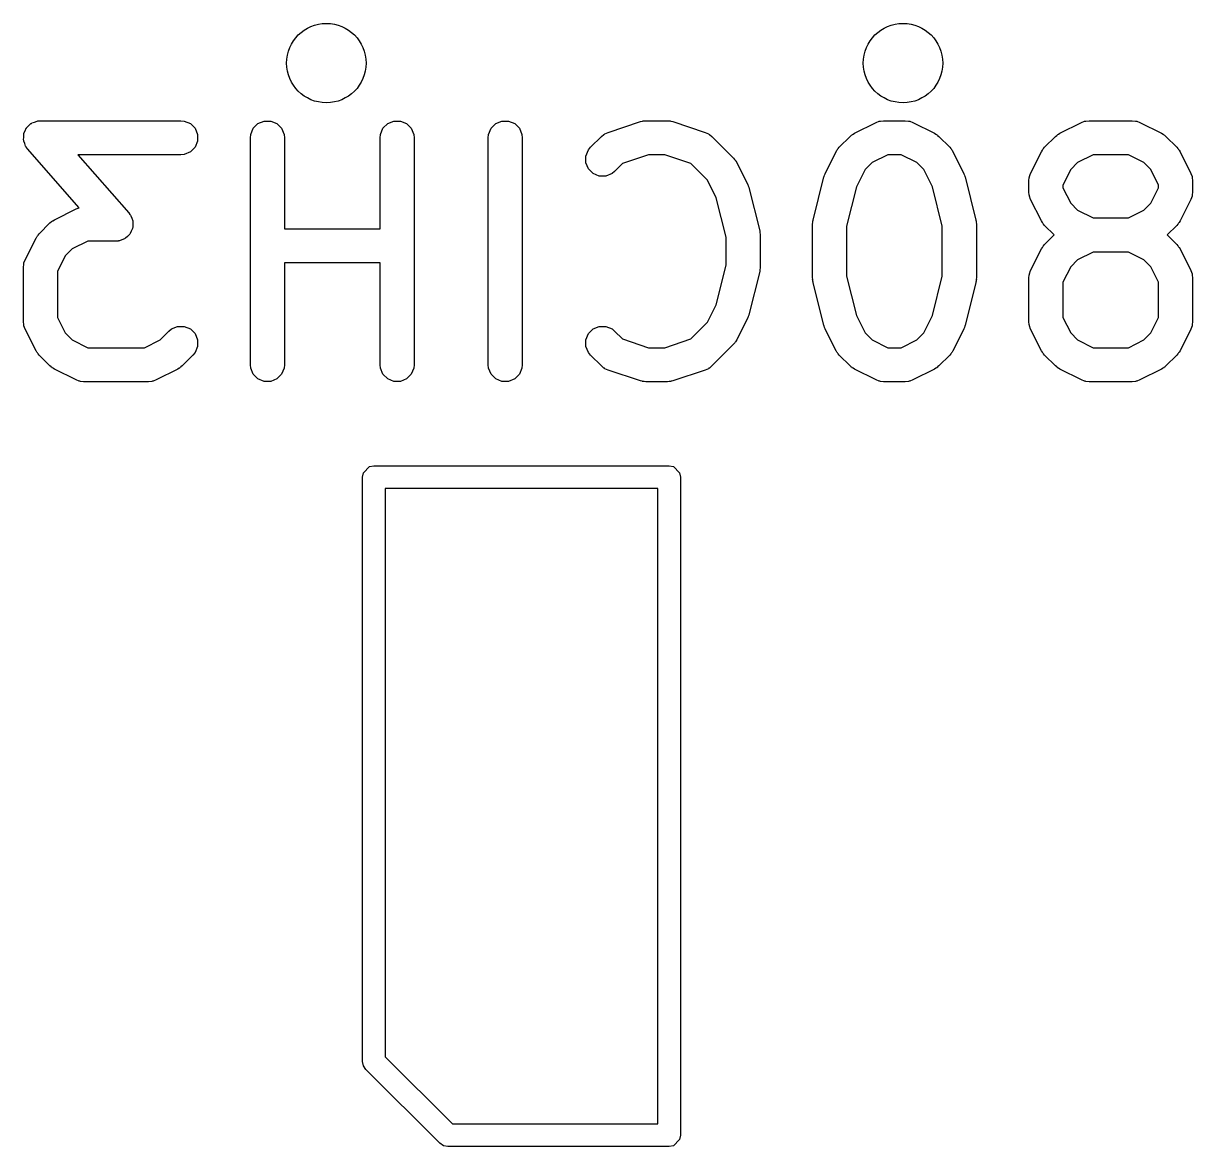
# Model space of a CAD drawing. Extents: x -2.1 to 1.75, y 0.25 to 2.72.
# Drawn here: x -1.0595 to -0.8567, y 1.5885 to 1.7834 of the extents above; entities that cross this region are included whole.
import ezdxf

# ---------------------------------------------------------------- set-up
doc = ezdxf.new("R2010")
doc.units = 0
doc.header["$MEASUREMENT"] = 0
doc.layers.add('BLACK', color=7, linetype='CONTINUOUS')

msp = doc.modelspace()

# ---------------------------------------------------------------- linework, layer by layer
at = {"layer": 'BLACK', "linetype": 'CONTINUOUS'}
for p, q in [((-1.0585, 1.76567), (-1.05816, 1.76601)), ((-1.05816, 1.76601), (-1.05807, 1.76604)), ((-1.05807, 1.76604), (-1.05799, 1.76611)), ((-1.05799, 1.76611), (-1.05754, 1.76626)), ((-1.05754, 1.76626), (-1.05709, 1.76645)), ((-1.05709, 1.76645), (-1.05695, 1.76646)), ((-1.05695, 1.76646), (-1.0569, 1.76648)), ((-1.0569, 1.76648), (-1.05682, 1.76647)), ((-1.05682, 1.76647), (-1.05652, 1.7665)), ((-1.05652, 1.7665), (-1.03215, 1.7665)), ((-1.03215, 1.7665), (-1.03157, 1.76645)), ((-1.03157, 1.76645), (-1.03051, 1.76601)), ((-1.03051, 1.76601), (-1.02969, 1.76519)), ((-1.0196, 1.76519), (-1.01879, 1.76601)), ((-1.01879, 1.76601), (-1.01772, 1.76645)), ((-1.01772, 1.76645), (-1.01657, 1.76645)), ((-1.01657, 1.76645), (-1.01551, 1.76601)), ((-1.01551, 1.76601), (-1.01469, 1.76519)), ((-0.99711, 1.76519), (-0.99629, 1.76601)), ((-0.99629, 1.76601), (-0.99523, 1.76645)), ((-0.99523, 1.76645), (-0.99407, 1.76645)), ((-0.99407, 1.76645), (-0.99301, 1.76601)), ((-0.99301, 1.76601), (-0.9922, 1.76519)), ((-0.97836, 1.76519), (-0.97754, 1.76601)), ((-0.97754, 1.76601), (-0.97648, 1.76645)), ((-0.97648, 1.76645), (-0.97533, 1.76645)), ((-0.97533, 1.76645), (-0.97426, 1.76601)), ((-0.97426, 1.76601), (-0.97345, 1.76519)), ((-0.95809, 1.76448), (-0.95246, 1.76635)), ((-0.95246, 1.76635), (-0.95218, 1.76642)), ((-0.95218, 1.76642), (-0.95211, 1.76645)), ((-0.95211, 1.76645), (-0.952, 1.76646)), ((-0.952, 1.76646), (-0.9519, 1.76648)), ((-0.9519, 1.76648), (-0.95182, 1.76647)), ((-0.95182, 1.76647), (-0.95153, 1.7665)), ((-0.95153, 1.7665), (-0.94778, 1.7665)), ((-0.94778, 1.7665), (-0.94749, 1.76647)), ((-0.94749, 1.76647), (-0.94741, 1.76648)), ((-0.94741, 1.76648), (-0.94731, 1.76646)), ((-0.94731, 1.76646), (-0.94721, 1.76645)), ((-0.94721, 1.76645), (-0.94713, 1.76642)), ((-0.94713, 1.76642), (-0.94685, 1.76635)), ((-0.94685, 1.76635), (-0.94122, 1.76448)), ((-0.91536, 1.76432), (-0.91161, 1.76619)), ((-0.91161, 1.76619), (-0.91107, 1.7664)), ((-0.91107, 1.7664), (-0.91096, 1.76641)), ((-0.91096, 1.76641), (-0.91086, 1.76645)), ((-0.91086, 1.76645), (-0.91029, 1.7665)), ((-0.91029, 1.7665), (-0.90654, 1.7665)), ((-0.90654, 1.7665), (-0.90596, 1.76645)), ((-0.90596, 1.76645), (-0.90586, 1.76641)), ((-0.90586, 1.76641), (-0.90576, 1.7664)), ((-0.90576, 1.7664), (-0.90522, 1.76619)), ((-0.90522, 1.76619), (-0.90147, 1.76432)), ((-0.87974, 1.76432), (-0.87599, 1.76619)), ((-0.87599, 1.76619), (-0.87545, 1.7664)), ((-0.87545, 1.7664), (-0.87534, 1.76641)), ((-0.87534, 1.76641), (-0.87524, 1.76645)), ((-0.87524, 1.76645), (-0.87467, 1.7665)), ((-0.87467, 1.7665), (-0.86717, 1.7665)), ((-0.86717, 1.7665), (-0.86659, 1.76645)), ((-0.86659, 1.76645), (-0.86649, 1.76641)), ((-0.86649, 1.76641), (-0.86639, 1.7664)), ((-0.86639, 1.7664), (-0.86585, 1.76619)), ((-0.86585, 1.76619), (-0.8621, 1.76432)), ((-1.05941, 1.76413), (-1.05938, 1.76422)), ((-1.05941, 1.76365), (-1.05941, 1.76413)), ((-1.05938, 1.76422), (-1.05937, 1.76432)), ((-1.05937, 1.76432), (-1.05916, 1.76475)), ((-1.05916, 1.76475), (-1.05897, 1.76519)), ((-1.05897, 1.76519), (-1.0589, 1.76526)), ((-1.0589, 1.76526), (-1.05886, 1.76535)), ((-1.05886, 1.76535), (-1.0585, 1.76567)), ((-1.02969, 1.76519), (-1.02925, 1.76413)), ((-1.02925, 1.76413), (-1.02925, 1.76297)), ((-1.0201, 1.76355), (-1.02004, 1.76413)), ((-1.02004, 1.76413), (-1.0196, 1.76519)), ((-1.01469, 1.76519), (-1.01425, 1.76413)), ((-1.01425, 1.76413), (-1.01419, 1.76355)), ((-0.9976, 1.76355), (-0.99755, 1.76413)), ((-0.99755, 1.76413), (-0.99711, 1.76519)), ((-0.9922, 1.76519), (-0.99175, 1.76413)), ((-0.99175, 1.76413), (-0.9917, 1.76355)), ((-0.97886, 1.76355), (-0.9788, 1.76413)), ((-0.9788, 1.76413), (-0.97836, 1.76519)), ((-0.97345, 1.76519), (-0.97301, 1.76413)), ((-0.97301, 1.76413), (-0.97295, 1.76355)), ((-0.95924, 1.76376), (-0.9588, 1.76413)), ((-0.9588, 1.76413), (-0.9587, 1.76417)), ((-0.9587, 1.76417), (-0.95862, 1.76424)), ((-0.95862, 1.76424), (-0.95809, 1.76448)), ((-0.94122, 1.76448), (-0.94069, 1.76424)), ((-0.94069, 1.76424), (-0.94061, 1.76417)), ((-0.94061, 1.76417), (-0.94052, 1.76413)), ((-0.94052, 1.76413), (-0.94007, 1.76376)), ((-0.9159, 1.76395), (-0.91585, 1.76401)), ((-0.91585, 1.76401), (-0.91576, 1.76406)), ((-0.91576, 1.76406), (-0.91568, 1.76413)), ((-0.91568, 1.76413), (-0.9156, 1.76416)), ((-0.9156, 1.76416), (-0.91536, 1.76432)), ((-0.90147, 1.76432), (-0.90122, 1.76416)), ((-0.90122, 1.76416), (-0.90115, 1.76413)), ((-0.90115, 1.76413), (-0.90107, 1.76406)), ((-0.90107, 1.76406), (-0.90098, 1.76401)), ((-0.90098, 1.76401), (-0.90093, 1.76395)), ((-0.88028, 1.76395), (-0.88023, 1.76401)), ((-0.88023, 1.76401), (-0.88014, 1.76406)), ((-0.88014, 1.76406), (-0.88006, 1.76413)), ((-0.88006, 1.76413), (-0.87998, 1.76416)), ((-0.87998, 1.76416), (-0.87974, 1.76432)), ((-0.8621, 1.76432), (-0.86185, 1.76416)), ((-0.86185, 1.76416), (-0.86178, 1.76413)), ((-0.86178, 1.76413), (-0.8617, 1.76406)), ((-0.8617, 1.76406), (-0.86161, 1.76401)), ((-0.86161, 1.76401), (-0.86156, 1.76395)), ((-1.05945, 1.76317), (-1.05941, 1.76365)), ((-1.05941, 1.76307), (-1.05945, 1.76317)), ((-1.05941, 1.76297), (-1.05941, 1.76307)), ((-1.05923, 1.76253), (-1.05941, 1.76297)), ((-1.05908, 1.76208), (-1.05923, 1.76253)), ((-1.05899, 1.76196), (-1.05908, 1.76208)), ((-1.05897, 1.76191), (-1.05899, 1.76196)), ((-1.02925, 1.76297), (-1.02969, 1.76191)), ((-1.0201, 1.72418), (-1.0201, 1.76355)), ((-1.01419, 1.76355), (-1.01419, 1.74776)), ((-0.9976, 1.74776), (-0.9976, 1.76355)), ((-0.9917, 1.76355), (-0.9917, 1.72418)), ((-0.97886, 1.72418), (-0.97886, 1.76355)), ((-0.97295, 1.76355), (-0.97295, 1.72418)), ((-0.96112, 1.76189), (-0.95924, 1.76376)), ((-0.94007, 1.76376), (-0.93632, 1.76001)), ((-0.918, 1.76189), (-0.91612, 1.76376)), ((-0.91612, 1.76376), (-0.9159, 1.76395)), ((-0.90093, 1.76395), (-0.9007, 1.76376)), ((-0.9007, 1.76376), (-0.89882, 1.76189)), ((-0.88238, 1.76189), (-0.8805, 1.76376)), ((-0.8805, 1.76376), (-0.88028, 1.76395)), ((-0.86156, 1.76395), (-0.86133, 1.76376)), ((-0.86133, 1.76376), (-0.85945, 1.76189)), ((-1.05892, 1.76186), (-1.05897, 1.76191)), ((-1.05874, 1.76161), (-1.05892, 1.76186)), ((-1.04981, 1.7514), (-1.05874, 1.76161)), ((-1.03215, 1.7606), (-1.05001, 1.7606)), ((-1.05001, 1.7606), (-1.04117, 1.7505)), ((-1.03157, 1.76065), (-1.03215, 1.7606)), ((-1.03051, 1.7611), (-1.03157, 1.76065)), ((-1.02969, 1.76191), (-1.03051, 1.7611)), ((-0.96193, 1.76038), (-0.96148, 1.76144)), ((-0.96193, 1.75922), (-0.96193, 1.76038)), ((-0.96148, 1.76144), (-0.96112, 1.76189)), ((-0.95105, 1.7606), (-0.95556, 1.75909)), ((-0.94826, 1.7606), (-0.95105, 1.7606)), ((-0.94375, 1.75909), (-0.94826, 1.7606)), ((-0.93632, 1.76001), (-0.93613, 1.75979)), ((-0.92043, 1.75737), (-0.91855, 1.76112)), ((-0.91855, 1.76112), (-0.9184, 1.76137)), ((-0.9184, 1.76137), (-0.91837, 1.76144)), ((-0.91837, 1.76144), (-0.9183, 1.76152)), ((-0.9183, 1.76152), (-0.91824, 1.76161)), ((-0.91824, 1.76161), (-0.91818, 1.76166)), ((-0.91818, 1.76166), (-0.918, 1.76189)), ((-0.90959, 1.7606), (-0.91229, 1.75925)), ((-0.90723, 1.7606), (-0.90959, 1.7606)), ((-0.90454, 1.75925), (-0.90723, 1.7606)), ((-0.89882, 1.76189), (-0.89864, 1.76166)), ((-0.89864, 1.76166), (-0.89858, 1.76161)), ((-0.89858, 1.76161), (-0.89852, 1.76152)), ((-0.89852, 1.76152), (-0.89846, 1.76144)), ((-0.89846, 1.76144), (-0.89843, 1.76137)), ((-0.89843, 1.76137), (-0.89827, 1.76112)), ((-0.89827, 1.76112), (-0.8964, 1.75737)), ((-0.88481, 1.75737), (-0.88293, 1.76112)), ((-0.88293, 1.76112), (-0.88277, 1.76137)), ((-0.88277, 1.76137), (-0.88274, 1.76144)), ((-0.88274, 1.76144), (-0.88268, 1.76152)), ((-0.88268, 1.76152), (-0.88262, 1.76161)), ((-0.88262, 1.76161), (-0.88256, 1.76166)), ((-0.88256, 1.76166), (-0.88238, 1.76189)), ((-0.87397, 1.7606), (-0.87667, 1.75925)), ((-0.86786, 1.7606), (-0.87397, 1.7606)), ((-0.86517, 1.75925), (-0.86786, 1.7606)), ((-0.85945, 1.76189), (-0.85927, 1.76166)), ((-0.85927, 1.76166), (-0.85921, 1.76161)), ((-0.85921, 1.76161), (-0.85915, 1.76152)), ((-0.85915, 1.76152), (-0.85909, 1.76144)), ((-0.85909, 1.76144), (-0.85906, 1.76137)), ((-0.85906, 1.76137), (-0.8589, 1.76112)), ((-0.8589, 1.76112), (-0.85703, 1.75737)), ((-0.96148, 1.75816), (-0.96193, 1.75922)), ((-0.96067, 1.75735), (-0.96148, 1.75816)), ((-0.95556, 1.75909), (-0.95694, 1.75771)), ((-0.94083, 1.75618), (-0.94375, 1.75909)), ((-0.93613, 1.75979), (-0.93607, 1.75974)), ((-0.93607, 1.75974), (-0.93602, 1.75965)), ((-0.93602, 1.75965), (-0.93595, 1.75957)), ((-0.93595, 1.75957), (-0.93592, 1.75949)), ((-0.93592, 1.75949), (-0.93577, 1.75925)), ((-0.93577, 1.75925), (-0.93389, 1.7555)), ((-0.91348, 1.75805), (-0.915, 1.75502)), ((-0.91229, 1.75925), (-0.91348, 1.75805)), ((-0.90334, 1.75805), (-0.90454, 1.75925)), ((-0.90182, 1.75502), (-0.90334, 1.75805)), ((-0.87786, 1.75805), (-0.87921, 1.75535)), ((-0.87667, 1.75925), (-0.87786, 1.75805)), ((-0.86397, 1.75805), (-0.86517, 1.75925)), ((-0.86262, 1.75535), (-0.86397, 1.75805)), ((-0.95961, 1.7569), (-0.96067, 1.75735)), ((-0.95845, 1.7569), (-0.95961, 1.7569)), ((-0.95739, 1.75735), (-0.95845, 1.7569)), ((-0.95694, 1.75771), (-0.95739, 1.75735)), ((-0.93932, 1.75315), (-0.94083, 1.75618)), ((-0.92252, 1.74927), (-0.92065, 1.75677)), ((-0.92065, 1.75677), (-0.92063, 1.75681)), ((-0.92063, 1.75683), (-0.92054, 1.75707)), ((-0.92063, 1.75681), (-0.92063, 1.75683)), ((-0.92054, 1.75707), (-0.92045, 1.75731)), ((-0.92045, 1.75731), (-0.92044, 1.75733)), ((-0.92044, 1.75733), (-0.92043, 1.75737)), ((-0.8964, 1.75737), (-0.89638, 1.75733)), ((-0.89638, 1.75733), (-0.89637, 1.75731)), ((-0.89637, 1.75731), (-0.89628, 1.75707)), ((-0.89628, 1.75707), (-0.89619, 1.75683)), ((-0.89619, 1.75683), (-0.89619, 1.75681)), ((-0.89619, 1.75681), (-0.89617, 1.75677)), ((-0.89617, 1.75677), (-0.8943, 1.74927)), ((-0.88512, 1.75605), (-0.88506, 1.75663)), ((-0.88512, 1.75418), (-0.88512, 1.75605)), ((-0.88506, 1.75663), (-0.88502, 1.75673)), ((-0.88502, 1.75673), (-0.88501, 1.75683)), ((-0.88501, 1.75683), (-0.88481, 1.75737)), ((-0.85703, 1.75737), (-0.85682, 1.75683)), ((-0.85682, 1.75683), (-0.85681, 1.75673)), ((-0.85681, 1.75673), (-0.85677, 1.75663)), ((-0.85677, 1.75663), (-0.85671, 1.75605)), ((-0.85671, 1.75605), (-0.85671, 1.75418)), ((-0.93389, 1.7555), (-0.93388, 1.75546)), ((-0.93388, 1.75546), (-0.93386, 1.75544)), ((-0.93386, 1.75544), (-0.93378, 1.7552)), ((-0.93378, 1.7552), (-0.93368, 1.75496)), ((-0.93368, 1.75496), (-0.93368, 1.75494)), ((-0.93368, 1.75494), (-0.93367, 1.75489)), ((-0.93367, 1.75489), (-0.93179, 1.74739)), ((-0.915, 1.75502), (-0.91671, 1.74819)), ((-0.90012, 1.74819), (-0.90182, 1.75502)), ((-0.88506, 1.7536), (-0.88512, 1.75418)), ((-0.87921, 1.75535), (-0.87921, 1.75487)), ((-0.87921, 1.75487), (-0.87786, 1.75218)), ((-0.86397, 1.75218), (-0.86262, 1.75487)), ((-0.86262, 1.75487), (-0.86262, 1.75535)), ((-0.85671, 1.75418), (-0.85677, 1.7536)), ((-0.93761, 1.74631), (-0.93932, 1.75315)), ((-0.88502, 1.7535), (-0.88506, 1.7536)), ((-0.88501, 1.7534), (-0.88502, 1.7535)), ((-0.88481, 1.75286), (-0.88501, 1.7534)), ((-0.88293, 1.74911), (-0.88481, 1.75286)), ((-0.87786, 1.75218), (-0.87667, 1.75098)), ((-0.86517, 1.75098), (-0.86397, 1.75218)), ((-0.85703, 1.75286), (-0.8589, 1.74911)), ((-0.85682, 1.7534), (-0.85703, 1.75286)), ((-0.85681, 1.7535), (-0.85682, 1.7534)), ((-0.85677, 1.7536), (-0.85681, 1.7535)), ((-1.05409, 1.74932), (-1.05034, 1.75119)), ((-1.05034, 1.75119), (-1.04981, 1.7514)), ((-1.04117, 1.7505), (-1.04099, 1.75025)), ((-1.04099, 1.75025), (-1.04094, 1.75019)), ((-1.04094, 1.75019), (-1.04092, 1.75014)), ((-1.04092, 1.75014), (-1.04084, 1.75003)), ((-1.04084, 1.75003), (-1.04068, 1.74957)), ((-0.87667, 1.75098), (-0.87397, 1.74963)), ((-0.86786, 1.74963), (-0.86517, 1.75098)), ((-1.05673, 1.74689), (-1.05486, 1.74877)), ((-1.05486, 1.74877), (-1.05463, 1.74895)), ((-1.05463, 1.74895), (-1.05458, 1.74901)), ((-1.05458, 1.74901), (-1.05449, 1.74907)), ((-1.05449, 1.74907), (-1.05441, 1.74913)), ((-1.05441, 1.74913), (-1.05434, 1.74916)), ((-1.05434, 1.74916), (-1.05409, 1.74932)), ((-1.04054, 1.74778), (-1.04076, 1.74735)), ((-1.04068, 1.74957), (-1.0405, 1.74913)), ((-1.0405, 1.74798), (-1.04054, 1.74788)), ((-1.04054, 1.74788), (-1.04054, 1.74778)), ((-1.0405, 1.74913), (-1.0405, 1.74903)), ((-1.0405, 1.74903), (-1.04047, 1.74893)), ((-1.04047, 1.74893), (-1.0405, 1.74846)), ((-1.0405, 1.74846), (-1.0405, 1.74798)), ((-0.92261, 1.7487), (-0.92258, 1.74891)), ((-0.9226, 1.74865), (-0.92261, 1.7487)), ((-0.92261, 1.74855), (-0.9226, 1.74865)), ((-0.92261, 1.73918), (-0.92261, 1.74855)), ((-0.92258, 1.74891), (-0.92256, 1.74913)), ((-0.92256, 1.74913), (-0.92254, 1.74917)), ((-0.92254, 1.74917), (-0.92252, 1.74927)), ((-0.91671, 1.74819), (-0.91671, 1.73954)), ((-0.90012, 1.73954), (-0.90012, 1.74819)), ((-0.8943, 1.74927), (-0.89428, 1.74917)), ((-0.89428, 1.74917), (-0.89427, 1.74913)), ((-0.89427, 1.74913), (-0.89425, 1.74891)), ((-0.89425, 1.74891), (-0.89421, 1.7487)), ((-0.89421, 1.7487), (-0.89422, 1.74865)), ((-0.89422, 1.74865), (-0.89421, 1.74855)), ((-0.89421, 1.74855), (-0.89421, 1.73918)), ((-0.88277, 1.74886), (-0.88293, 1.74911)), ((-0.88274, 1.74879), (-0.88277, 1.74886)), ((-0.88268, 1.74871), (-0.88274, 1.74879)), ((-0.88262, 1.74862), (-0.88268, 1.74871)), ((-0.88256, 1.74857), (-0.88262, 1.74862)), ((-0.88238, 1.74834), (-0.88256, 1.74857)), ((-0.88072, 1.74668), (-0.88238, 1.74834)), ((-0.87397, 1.74963), (-0.86786, 1.74963)), ((-0.85945, 1.74834), (-0.86112, 1.74668)), ((-0.85927, 1.74857), (-0.85945, 1.74834)), ((-0.85921, 1.74862), (-0.85927, 1.74857)), ((-0.85915, 1.74871), (-0.85921, 1.74862)), ((-0.85909, 1.74879), (-0.85915, 1.74871)), ((-0.85906, 1.74886), (-0.85909, 1.74879)), ((-0.8589, 1.74911), (-0.85906, 1.74886)), ((-1.05916, 1.74237), (-1.05728, 1.74612)), ((-1.05728, 1.74612), (-1.05713, 1.74637)), ((-1.05713, 1.74637), (-1.0571, 1.74644)), ((-1.0571, 1.74644), (-1.05703, 1.74652)), ((-1.05703, 1.74652), (-1.05698, 1.74661)), ((-1.05698, 1.74661), (-1.05692, 1.74666)), ((-1.05692, 1.74666), (-1.05673, 1.74689)), ((-1.04238, 1.74584), (-1.04282, 1.74566)), ((-1.04192, 1.74599), (-1.04238, 1.74584)), ((-1.04185, 1.74606), (-1.04192, 1.74599)), ((-1.04175, 1.7461), (-1.04185, 1.74606)), ((-1.04141, 1.74644), (-1.04175, 1.7461)), ((-1.04105, 1.74675), (-1.04141, 1.74644)), ((-1.04101, 1.74684), (-1.04105, 1.74675)), ((-1.04094, 1.74691), (-1.04101, 1.74684)), ((-1.04076, 1.74735), (-1.04094, 1.74691)), ((-1.01419, 1.74776), (-0.9976, 1.74776)), ((-0.93761, 1.74142), (-0.93761, 1.74631)), ((-0.93179, 1.74739), (-0.93178, 1.74729)), ((-0.93178, 1.74729), (-0.93176, 1.74725)), ((-0.93176, 1.74725), (-0.93174, 1.74704)), ((-0.93174, 1.74704), (-0.93171, 1.74682)), ((-0.93171, 1.74682), (-0.93172, 1.74678)), ((-0.93172, 1.74678), (-0.93171, 1.74668)), ((-0.93171, 1.74668), (-0.93171, 1.74105)), ((-0.88238, 1.74502), (-0.88072, 1.74668)), ((-0.86112, 1.74668), (-0.85945, 1.74502)), ((-1.05102, 1.74425), (-1.05222, 1.74305)), ((-1.04832, 1.7456), (-1.05102, 1.74425)), ((-1.04339, 1.7456), (-1.04832, 1.7456)), ((-1.04309, 1.74563), (-1.04339, 1.7456)), ((-1.04301, 1.74562), (-1.04309, 1.74563)), ((-1.04296, 1.74564), (-1.04301, 1.74562)), ((-1.04282, 1.74566), (-1.04296, 1.74564)), ((-0.88481, 1.7405), (-0.88293, 1.74425)), ((-0.88293, 1.74425), (-0.88277, 1.7445)), ((-0.88277, 1.7445), (-0.88274, 1.74457)), ((-0.88274, 1.74457), (-0.88268, 1.74465)), ((-0.88268, 1.74465), (-0.88262, 1.74474)), ((-0.88262, 1.74474), (-0.88256, 1.74479)), ((-0.88256, 1.74479), (-0.88238, 1.74502)), ((-0.87397, 1.74372), (-0.87667, 1.74238)), ((-0.86786, 1.74372), (-0.87397, 1.74372)), ((-0.86517, 1.74238), (-0.86786, 1.74372)), ((-0.85945, 1.74502), (-0.85927, 1.74479)), ((-0.85927, 1.74479), (-0.85921, 1.74474)), ((-0.85921, 1.74474), (-0.85915, 1.74465)), ((-0.85915, 1.74465), (-0.85909, 1.74457)), ((-0.85909, 1.74457), (-0.85906, 1.7445)), ((-0.85906, 1.7445), (-0.8589, 1.74425)), ((-0.8589, 1.74425), (-0.85703, 1.7405)), ((-1.05941, 1.74163), (-1.05937, 1.74173)), ((-1.05937, 1.74183), (-1.05916, 1.74237)), ((-1.05937, 1.74173), (-1.05937, 1.74183)), ((-1.05222, 1.74305), (-1.05356, 1.74036)), ((-0.9976, 1.74185), (-1.01419, 1.74185)), ((-1.01419, 1.74185), (-1.01419, 1.72418)), ((-0.9976, 1.72418), (-0.9976, 1.74185)), ((-0.87667, 1.74238), (-0.87786, 1.74118)), ((-0.86397, 1.74118), (-0.86517, 1.74238)), ((-1.05947, 1.74105), (-1.05941, 1.74163)), ((-1.05947, 1.73168), (-1.05947, 1.74105)), ((-1.05356, 1.74036), (-1.05356, 1.73238)), ((-0.93932, 1.73458), (-0.93761, 1.74142)), ((-0.93179, 1.74034), (-0.93367, 1.73284)), ((-0.93178, 1.74044), (-0.93179, 1.74034)), ((-0.93176, 1.74048), (-0.93178, 1.74044)), ((-0.93174, 1.74069), (-0.93176, 1.74048)), ((-0.93171, 1.74091), (-0.93174, 1.74069)), ((-0.93171, 1.74105), (-0.93172, 1.74095)), ((-0.93172, 1.74095), (-0.93171, 1.74091)), ((-0.88512, 1.73918), (-0.88506, 1.73975)), ((-0.88506, 1.73975), (-0.88502, 1.73985)), ((-0.88502, 1.73985), (-0.88501, 1.73996)), ((-0.88501, 1.73996), (-0.88481, 1.7405)), ((-0.87786, 1.74118), (-0.87921, 1.73848)), ((-0.86262, 1.73848), (-0.86397, 1.74118)), ((-0.85703, 1.7405), (-0.85682, 1.73996)), ((-0.85682, 1.73996), (-0.85681, 1.73985)), ((-0.85681, 1.73985), (-0.85677, 1.73975)), ((-0.85677, 1.73975), (-0.85671, 1.73918)), ((-0.9226, 1.73908), (-0.92261, 1.73918)), ((-0.92261, 1.73903), (-0.9226, 1.73908)), ((-0.92258, 1.73882), (-0.92261, 1.73903)), ((-0.92256, 1.7386), (-0.92258, 1.73882)), ((-0.92254, 1.73856), (-0.92256, 1.7386)), ((-0.92252, 1.73846), (-0.92254, 1.73856)), ((-0.92065, 1.73096), (-0.92252, 1.73846)), ((-0.91671, 1.73954), (-0.915, 1.73271)), ((-0.90182, 1.73271), (-0.90012, 1.73954)), ((-0.8943, 1.73846), (-0.89617, 1.73096)), ((-0.89428, 1.73856), (-0.8943, 1.73846)), ((-0.89427, 1.7386), (-0.89428, 1.73856)), ((-0.89425, 1.73882), (-0.89427, 1.7386)), ((-0.89421, 1.73903), (-0.89425, 1.73882)), ((-0.89421, 1.73918), (-0.89422, 1.73908)), ((-0.89422, 1.73908), (-0.89421, 1.73903)), ((-0.88512, 1.73168), (-0.88512, 1.73918)), ((-0.87921, 1.73848), (-0.87921, 1.73238)), ((-0.86262, 1.73238), (-0.86262, 1.73848)), ((-0.85671, 1.73918), (-0.85671, 1.73168)), ((-0.94083, 1.73155), (-0.93932, 1.73458)), ((-1.05941, 1.7311), (-1.05947, 1.73168)), ((-1.05356, 1.73238), (-1.05222, 1.72968)), ((-0.94375, 1.72864), (-0.94083, 1.73155)), ((-0.93389, 1.73223), (-0.93577, 1.72848)), ((-0.93388, 1.73228), (-0.93389, 1.73223)), ((-0.93386, 1.73229), (-0.93388, 1.73228)), ((-0.93378, 1.73253), (-0.93386, 1.73229)), ((-0.93368, 1.73277), (-0.93378, 1.73253)), ((-0.93367, 1.73284), (-0.93368, 1.7328)), ((-0.93368, 1.7328), (-0.93368, 1.73277)), ((-0.915, 1.73271), (-0.91348, 1.72968)), ((-0.90334, 1.72968), (-0.90182, 1.73271)), ((-0.88506, 1.7311), (-0.88512, 1.73168)), ((-0.87921, 1.73238), (-0.87786, 1.72968)), ((-0.86397, 1.72968), (-0.86262, 1.73238)), ((-0.85671, 1.73168), (-0.85677, 1.7311)), ((-1.05937, 1.73101), (-1.05941, 1.7311)), ((-1.05937, 1.7309), (-1.05937, 1.73101)), ((-1.05916, 1.73036), (-1.05937, 1.7309)), ((-1.05728, 1.72661), (-1.05916, 1.73036)), ((-1.05222, 1.72968), (-1.05102, 1.72848)), ((-1.03577, 1.72848), (-1.03423, 1.73002)), ((-1.03423, 1.73002), (-1.03379, 1.73039)), ((-1.03379, 1.73039), (-1.03272, 1.73083)), ((-1.03272, 1.73083), (-1.03157, 1.73083)), ((-1.03157, 1.73083), (-1.03051, 1.73039)), ((-1.03051, 1.73039), (-1.02969, 1.72957)), ((-1.02969, 1.72957), (-1.02925, 1.72851)), ((-0.96193, 1.72851), (-0.96148, 1.72957)), ((-0.96148, 1.72957), (-0.96067, 1.73039)), ((-0.96067, 1.73039), (-0.95961, 1.73083)), ((-0.95961, 1.73083), (-0.95845, 1.73083)), ((-0.95845, 1.73083), (-0.95739, 1.73039)), ((-0.95739, 1.73039), (-0.95694, 1.73002)), ((-0.95694, 1.73002), (-0.95556, 1.72864)), ((-0.92063, 1.73092), (-0.92065, 1.73096)), ((-0.92063, 1.7309), (-0.92063, 1.73092)), ((-0.92054, 1.73066), (-0.92063, 1.7309)), ((-0.92045, 1.73042), (-0.92054, 1.73066)), ((-0.92044, 1.7304), (-0.92045, 1.73042)), ((-0.92043, 1.73036), (-0.92044, 1.7304)), ((-0.91855, 1.72661), (-0.92043, 1.73036)), ((-0.91348, 1.72968), (-0.91229, 1.72848)), ((-0.90454, 1.72848), (-0.90334, 1.72968)), ((-0.8964, 1.73036), (-0.89827, 1.72661)), ((-0.89638, 1.7304), (-0.8964, 1.73036)), ((-0.89637, 1.73042), (-0.89638, 1.7304)), ((-0.89628, 1.73066), (-0.89637, 1.73042)), ((-0.89619, 1.7309), (-0.89628, 1.73066)), ((-0.89617, 1.73096), (-0.89619, 1.73092)), ((-0.89619, 1.73092), (-0.89619, 1.7309)), ((-0.88502, 1.73101), (-0.88506, 1.7311)), ((-0.88501, 1.7309), (-0.88502, 1.73101)), ((-0.88481, 1.73036), (-0.88501, 1.7309)), ((-0.88293, 1.72661), (-0.88481, 1.73036)), ((-0.87786, 1.72968), (-0.87667, 1.72848)), ((-0.86517, 1.72848), (-0.86397, 1.72968)), ((-0.85703, 1.73036), (-0.8589, 1.72661)), ((-0.85682, 1.7309), (-0.85703, 1.73036)), ((-0.85681, 1.73101), (-0.85682, 1.7309)), ((-0.85677, 1.7311), (-0.85681, 1.73101)), ((-1.05102, 1.72848), (-1.04832, 1.72713)), ((-1.03847, 1.72713), (-1.03577, 1.72848)), ((-1.02925, 1.72851), (-1.02925, 1.72735)), ((-0.96193, 1.72735), (-0.96193, 1.72851)), ((-0.95556, 1.72864), (-0.95105, 1.72713)), ((-0.94826, 1.72713), (-0.94375, 1.72864)), ((-0.93632, 1.72772), (-0.94007, 1.72397)), ((-0.93613, 1.72794), (-0.93632, 1.72772)), ((-0.93607, 1.72799), (-0.93613, 1.72794)), ((-0.93602, 1.72808), (-0.93607, 1.72799)), ((-0.93595, 1.72816), (-0.93602, 1.72808)), ((-0.93592, 1.72824), (-0.93595, 1.72816)), ((-0.93577, 1.72848), (-0.93592, 1.72824)), ((-0.91229, 1.72848), (-0.90959, 1.72713)), ((-0.90723, 1.72713), (-0.90454, 1.72848)), ((-0.87667, 1.72848), (-0.87397, 1.72713)), ((-0.86786, 1.72713), (-0.86517, 1.72848)), ((-1.05713, 1.72636), (-1.05728, 1.72661)), ((-1.0571, 1.72629), (-1.05713, 1.72636)), ((-1.05703, 1.72621), (-1.0571, 1.72629)), ((-1.05698, 1.72612), (-1.05703, 1.72621)), ((-1.05692, 1.72607), (-1.05698, 1.72612)), ((-1.05673, 1.72584), (-1.05692, 1.72607)), ((-1.05486, 1.72397), (-1.05673, 1.72584)), ((-1.04832, 1.72713), (-1.03847, 1.72713)), ((-1.03006, 1.72584), (-1.03193, 1.72397)), ((-1.02969, 1.72629), (-1.03006, 1.72584)), ((-1.02925, 1.72735), (-1.02969, 1.72629)), ((-0.96148, 1.72629), (-0.96193, 1.72735)), ((-0.96112, 1.72584), (-0.96148, 1.72629)), ((-0.95924, 1.72397), (-0.96112, 1.72584)), ((-0.95105, 1.72713), (-0.94826, 1.72713)), ((-0.9184, 1.72636), (-0.91855, 1.72661)), ((-0.91837, 1.72629), (-0.9184, 1.72636)), ((-0.9183, 1.72621), (-0.91837, 1.72629)), ((-0.91824, 1.72612), (-0.9183, 1.72621)), ((-0.91818, 1.72607), (-0.91824, 1.72612)), ((-0.918, 1.72584), (-0.91818, 1.72607)), ((-0.91612, 1.72397), (-0.918, 1.72584)), ((-0.90959, 1.72713), (-0.90723, 1.72713)), ((-0.89882, 1.72584), (-0.9007, 1.72397)), ((-0.89864, 1.72607), (-0.89882, 1.72584)), ((-0.89858, 1.72612), (-0.89864, 1.72607)), ((-0.89852, 1.72621), (-0.89858, 1.72612)), ((-0.89846, 1.72629), (-0.89852, 1.72621)), ((-0.89843, 1.72636), (-0.89846, 1.72629)), ((-0.89827, 1.72661), (-0.89843, 1.72636)), ((-0.88277, 1.72636), (-0.88293, 1.72661)), ((-0.88274, 1.72629), (-0.88277, 1.72636)), ((-0.88268, 1.72621), (-0.88274, 1.72629)), ((-0.88262, 1.72612), (-0.88268, 1.72621)), ((-0.88256, 1.72607), (-0.88262, 1.72612)), ((-0.88238, 1.72584), (-0.88256, 1.72607)), ((-0.8805, 1.72397), (-0.88238, 1.72584)), ((-0.87397, 1.72713), (-0.86786, 1.72713)), ((-0.85945, 1.72584), (-0.86133, 1.72397)), ((-0.85927, 1.72607), (-0.85945, 1.72584)), ((-0.85921, 1.72612), (-0.85927, 1.72607)), ((-0.85915, 1.72621), (-0.85921, 1.72612)), ((-0.85909, 1.72629), (-0.85915, 1.72621)), ((-0.85906, 1.72636), (-0.85909, 1.72629)), ((-0.8589, 1.72661), (-0.85906, 1.72636)), ((-1.05463, 1.72378), (-1.05486, 1.72397)), ((-1.05458, 1.72372), (-1.05463, 1.72378)), ((-1.05449, 1.72367), (-1.05458, 1.72372)), ((-1.05441, 1.7236), (-1.05449, 1.72367)), ((-1.05434, 1.72357), (-1.05441, 1.7236)), ((-1.05409, 1.72341), (-1.05434, 1.72357)), ((-1.03245, 1.72357), (-1.0327, 1.72341)), ((-1.03238, 1.7236), (-1.03245, 1.72357)), ((-1.0323, 1.72367), (-1.03238, 1.7236)), ((-1.03221, 1.72372), (-1.0323, 1.72367)), ((-1.03216, 1.72378), (-1.03221, 1.72372)), ((-1.03193, 1.72397), (-1.03216, 1.72378)), ((-1.02004, 1.7236), (-1.0201, 1.72418)), ((-1.0196, 1.72254), (-1.02004, 1.7236)), ((-1.01425, 1.7236), (-1.01469, 1.72254)), ((-1.01419, 1.72418), (-1.01425, 1.7236)), ((-0.99755, 1.7236), (-0.9976, 1.72418)), ((-0.99711, 1.72254), (-0.99755, 1.7236)), ((-0.99175, 1.7236), (-0.9922, 1.72254)), ((-0.9917, 1.72418), (-0.99175, 1.7236)), ((-0.9788, 1.7236), (-0.97886, 1.72418)), ((-0.97836, 1.72254), (-0.9788, 1.7236)), ((-0.97301, 1.7236), (-0.97345, 1.72254)), ((-0.97295, 1.72418), (-0.97301, 1.7236)), ((-0.9588, 1.7236), (-0.95924, 1.72397)), ((-0.9587, 1.72356), (-0.9588, 1.7236)), ((-0.95862, 1.72349), (-0.9587, 1.72356)), ((-0.95809, 1.72325), (-0.95862, 1.72349)), ((-0.94069, 1.72349), (-0.94122, 1.72325)), ((-0.94061, 1.72356), (-0.94069, 1.72349)), ((-0.94052, 1.7236), (-0.94061, 1.72356)), ((-0.94007, 1.72397), (-0.94052, 1.7236)), ((-0.9159, 1.72378), (-0.91612, 1.72397)), ((-0.91585, 1.72372), (-0.9159, 1.72378)), ((-0.91576, 1.72367), (-0.91585, 1.72372)), ((-0.91568, 1.7236), (-0.91576, 1.72367)), ((-0.9156, 1.72357), (-0.91568, 1.7236)), ((-0.91536, 1.72341), (-0.9156, 1.72357)), ((-0.90122, 1.72357), (-0.90147, 1.72341)), ((-0.90115, 1.7236), (-0.90122, 1.72357)), ((-0.90107, 1.72367), (-0.90115, 1.7236)), ((-0.90098, 1.72372), (-0.90107, 1.72367)), ((-0.90093, 1.72378), (-0.90098, 1.72372)), ((-0.9007, 1.72397), (-0.90093, 1.72378)), ((-0.88028, 1.72378), (-0.8805, 1.72397)), ((-0.88023, 1.72372), (-0.88028, 1.72378)), ((-0.88014, 1.72367), (-0.88023, 1.72372)), ((-0.88006, 1.7236), (-0.88014, 1.72367)), ((-0.87998, 1.72357), (-0.88006, 1.7236)), ((-0.87974, 1.72341), (-0.87998, 1.72357)), ((-0.86185, 1.72357), (-0.8621, 1.72341)), ((-0.86178, 1.7236), (-0.86185, 1.72357)), ((-0.8617, 1.72367), (-0.86178, 1.7236)), ((-0.86161, 1.72372), (-0.8617, 1.72367)), ((-0.86156, 1.72378), (-0.86161, 1.72372)), ((-0.86133, 1.72397), (-0.86156, 1.72378)), ((-1.05034, 1.72154), (-1.05409, 1.72341)), ((-1.0498, 1.72133), (-1.05034, 1.72154)), ((-1.03645, 1.72154), (-1.03699, 1.72133)), ((-1.0327, 1.72341), (-1.03645, 1.72154)), ((-1.01879, 1.72173), (-1.0196, 1.72254)), ((-1.01772, 1.72128), (-1.01879, 1.72173)), ((-1.01551, 1.72173), (-1.01657, 1.72128)), ((-1.01469, 1.72254), (-1.01551, 1.72173)), ((-0.99629, 1.72173), (-0.99711, 1.72254)), ((-0.99523, 1.72128), (-0.99629, 1.72173)), ((-0.99301, 1.72173), (-0.99407, 1.72128)), ((-0.9922, 1.72254), (-0.99301, 1.72173)), ((-0.97754, 1.72173), (-0.97836, 1.72254)), ((-0.97648, 1.72128), (-0.97754, 1.72173)), ((-0.97426, 1.72173), (-0.97533, 1.72128)), ((-0.97345, 1.72254), (-0.97426, 1.72173)), ((-0.95246, 1.72138), (-0.95809, 1.72325)), ((-0.94122, 1.72325), (-0.94685, 1.72138)), ((-0.91161, 1.72154), (-0.91536, 1.72341)), ((-0.91107, 1.72133), (-0.91161, 1.72154)), ((-0.90522, 1.72154), (-0.90576, 1.72133)), ((-0.90147, 1.72341), (-0.90522, 1.72154)), ((-0.87599, 1.72154), (-0.87974, 1.72341)), ((-0.87545, 1.72133), (-0.87599, 1.72154)), ((-0.86585, 1.72154), (-0.86639, 1.72133)), ((-0.8621, 1.72341), (-0.86585, 1.72154)), ((-1.04969, 1.72132), (-1.0498, 1.72133)), ((-1.04959, 1.72128), (-1.04969, 1.72132)), ((-1.04902, 1.72123), (-1.04959, 1.72128)), ((-1.03777, 1.72123), (-1.04902, 1.72123)), ((-1.03719, 1.72128), (-1.03777, 1.72123)), ((-1.0371, 1.72132), (-1.03719, 1.72128)), ((-1.03699, 1.72133), (-1.0371, 1.72132)), ((-1.01657, 1.72128), (-1.01772, 1.72128)), ((-0.99407, 1.72128), (-0.99523, 1.72128)), ((-0.97533, 1.72128), (-0.97648, 1.72128)), ((-0.95218, 1.72131), (-0.95246, 1.72138)), ((-0.95211, 1.72128), (-0.95218, 1.72131)), ((-0.952, 1.72127), (-0.95211, 1.72128)), ((-0.9519, 1.72125), (-0.952, 1.72127)), ((-0.95182, 1.72126), (-0.9519, 1.72125)), ((-0.95153, 1.72123), (-0.95182, 1.72126)), ((-0.94778, 1.72123), (-0.95153, 1.72123)), ((-0.94749, 1.72126), (-0.94778, 1.72123)), ((-0.94741, 1.72125), (-0.94749, 1.72126)), ((-0.94731, 1.72127), (-0.94741, 1.72125)), ((-0.94721, 1.72128), (-0.94731, 1.72127)), ((-0.94713, 1.72131), (-0.94721, 1.72128)), ((-0.94685, 1.72138), (-0.94713, 1.72131)), ((-0.91096, 1.72132), (-0.91107, 1.72133)), ((-0.91086, 1.72128), (-0.91096, 1.72132)), ((-0.91029, 1.72123), (-0.91086, 1.72128)), ((-0.90654, 1.72123), (-0.91029, 1.72123)), ((-0.90596, 1.72128), (-0.90654, 1.72123)), ((-0.90586, 1.72132), (-0.90596, 1.72128)), ((-0.90576, 1.72133), (-0.90586, 1.72132)), ((-0.87534, 1.72132), (-0.87545, 1.72133)), ((-0.87524, 1.72128), (-0.87534, 1.72132)), ((-0.87467, 1.72123), (-0.87524, 1.72128)), ((-0.86717, 1.72123), (-0.87467, 1.72123)), ((-0.86659, 1.72128), (-0.86717, 1.72123)), ((-0.86649, 1.72132), (-0.86659, 1.72128)), ((-0.86639, 1.72133), (-0.86649, 1.72132)), ((-1.00065, 1.70469), (-1.0005, 1.70544)), ((-1.0005, 1.70544), (-0.99943, 1.7065)), ((-0.99943, 1.7065), (-0.99868, 1.70665)), ((-0.99868, 1.70665), (-0.9475, 1.70665)), ((-0.9475, 1.70665), (-0.94675, 1.7065)), ((-0.94675, 1.7065), (-0.94568, 1.70544)), ((-0.94568, 1.70544), (-0.94553, 1.70469)), ((-1.00065, 1.60331), (-1.00065, 1.70469)), ((-0.94553, 1.70469), (-0.94553, 1.59051)), ((-0.99671, 1.70272), (-0.99671, 1.60412)), ((-0.94947, 1.70272), (-0.99671, 1.70272)), ((-0.94947, 1.59248), (-0.94947, 1.70272)), ((-0.99671, 1.60412), (-0.98507, 1.59248)), ((-1.0005, 1.60255), (-1.00065, 1.60331)), ((-1.00007, 1.60192), (-1.0005, 1.60255)), ((-0.98728, 1.58912), (-1.00007, 1.60192)), ((-0.98507, 1.59248), (-0.94947, 1.59248)), ((-0.94568, 1.58976), (-0.94675, 1.58869)), ((-0.94553, 1.59051), (-0.94568, 1.58976)), ((-0.98664, 1.58869), (-0.98728, 1.58912)), ((-0.98589, 1.58854), (-0.98664, 1.58869)), ((-0.98664, 1.58869), (-0.98664, 1.58869)), ((-0.9475, 1.58854), (-0.98589, 1.58854)), ((-0.94675, 1.58869), (-0.9475, 1.58854))]:
    msp.add_line(p, q, dxfattribs=at)
at = {"layer": 'BLACK'}
for centre in [(-1.00693, 1.7765), (-0.90693, 1.7765)]:
    msp.add_circle(centre, 0.00689, dxfattribs=at)

doc.saveas('drawing.dxf')
